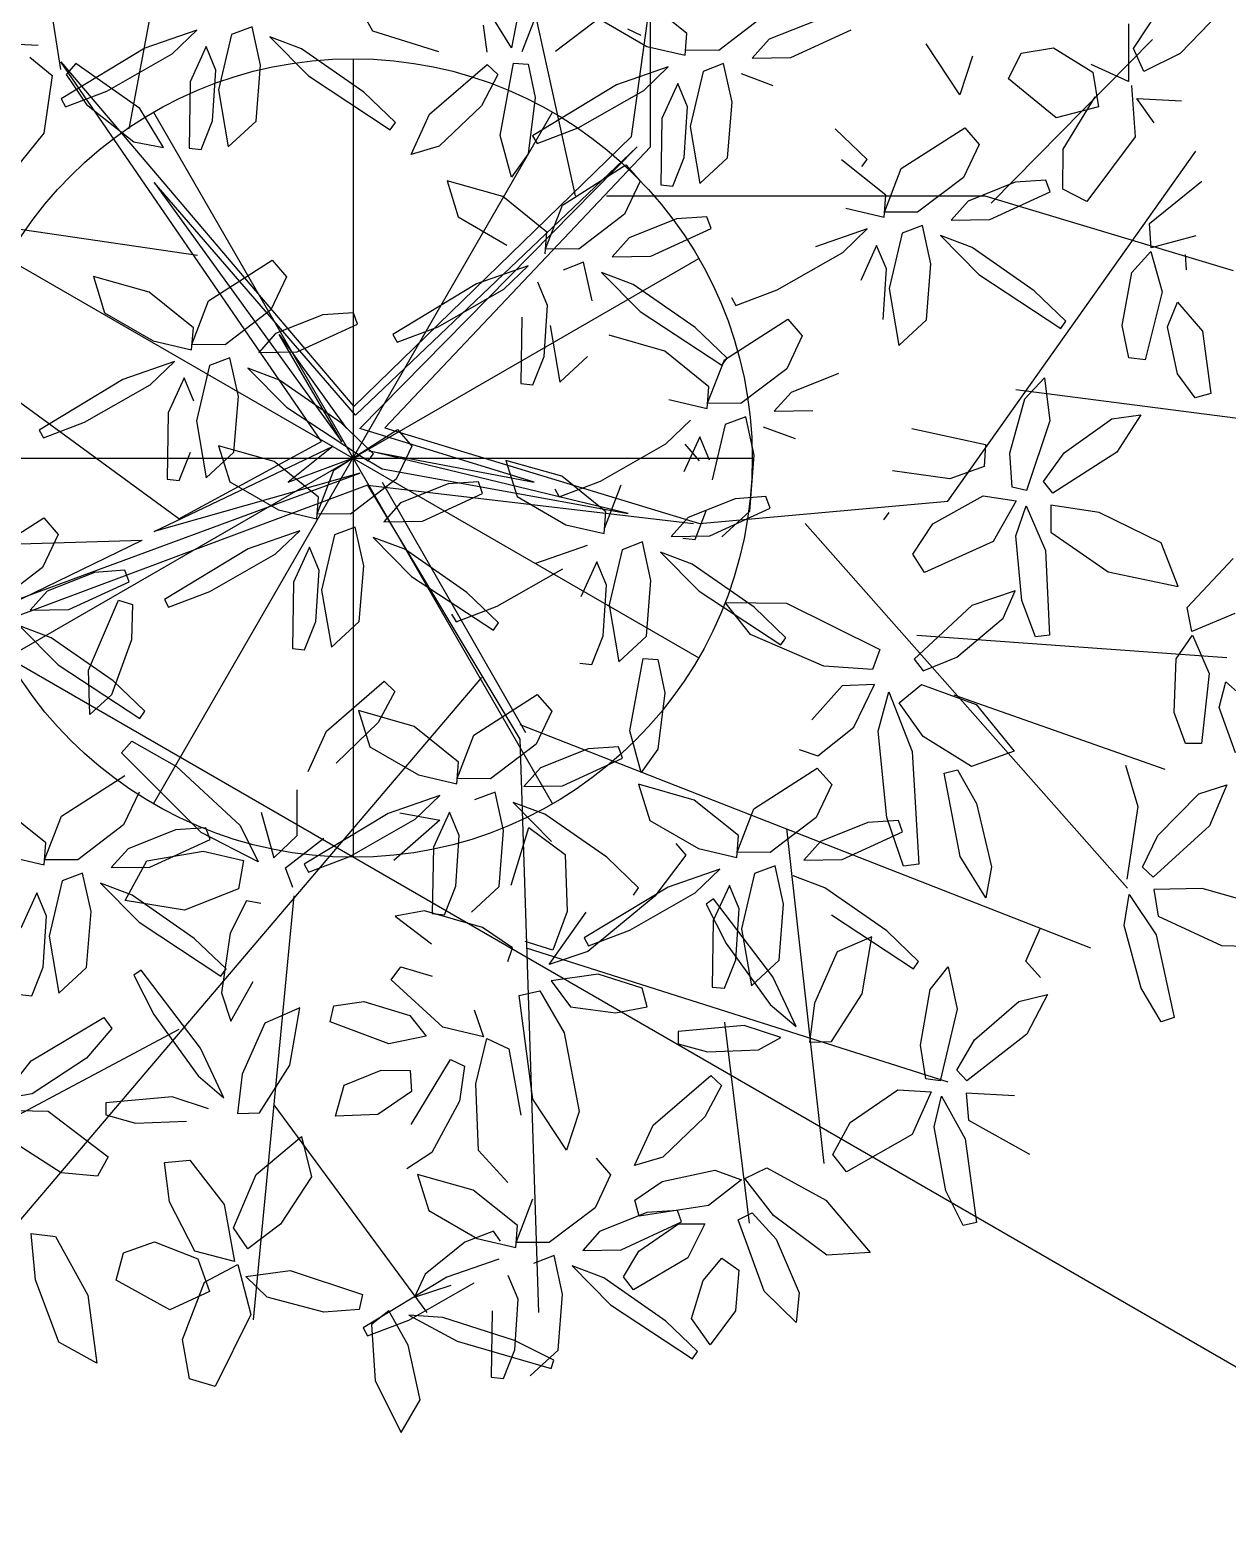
# Model space of a CAD drawing. Extents: x 8365 to 8547, y -347 to -272.
# Drawn here: x 8498.983 to 8499.882, y -328.257 to -327.13 of the extents above; entities that cross this region are included whole.
import ezdxf

# ---------------------------------------------------------------- set-up
doc = ezdxf.new("R2010")
doc.units = 0
doc.layers.get('0').update_dxf_attribs({"linetype": 'CONTINUOUS'})
doc.layers.add('1', color=7, linetype='CONTINUOUS')

msp = doc.modelspace()

# ---------------------------------------------------------------- linework, layer by layer
at = {"color": 44}
for p, q in [((8499.3928, -327.2542), (8499.2856, -326.7677)), ((8499.0572, -327.2039), (8499.1364, -326.7844)), ((8499.0059, -327.1592), (8498.9547, -326.8348)), ((8499.4347, -327.2095), (8499.4491, -327.1064)), ((8499.4491, -327.2173), (8499.4491, -327.1064)), ((8499.705, -327.2598), (8499.8262, -327.1368)), ((8499.2017, -327.4388), (8499.0059, -327.1536)), ((8499.0059, -327.1536), (8499.2262, -327.4126)), ((8499.2262, -327.4126), (8499.4347, -327.2095)), ((8499.439, -327.2173), (8499.2273, -327.4189)), ((8499.2307, -327.4291), (8499.439, -327.2173)), ((8499.2494, -327.4285), (8499.4491, -327.2173)), ((8499.1085, -327.299), (8498.6098, -327.2263)), ((8499.6724, -327.4836), (8499.8588, -327.2207)), ((8499.2273, -327.4189), (8499.076, -327.2443)), ((8499.076, -327.2443), (8499.2171, -327.439)), ((8499.4161, -327.2542), (8499.7004, -327.2542)), ((8499.7004, -327.2542), (8499.8868, -327.3102)), ((8499.0946, -327.497), (8498.8242, -327.299)), ((8499.2171, -327.439), (8499.17, -327.3584)), ((8499.17, -327.3584), (8499.2205, -327.4291)), ((8499.7237, -327.3997), (8499.8961, -327.422)), ((8499.3616, -327.4694), (8499.2307, -327.4291)), ((8499.2494, -327.4285), (8499.486, -327.5003)), ((8499.076, -327.5063), (8499.2105, -327.4424)), ((8499.0946, -327.497), (8499.2017, -327.4388)), ((8499.2105, -327.4424), (8499.1768, -327.4694)), ((8499.1768, -327.4694), (8499.2307, -327.4492)), ((8499.2307, -327.4492), (8499.2474, -327.4594)), ((8499.2373, -327.4458), (8499.3616, -327.4694)), ((8499.4322, -327.4929), (8499.2373, -327.4458)), ((8498.9753, -327.5567), (8499.2307, -327.4626)), ((8499.2307, -327.4626), (8499.076, -327.5063)), ((8499.2474, -327.4594), (8499.4322, -327.4929)), ((8499.2363, -327.4715), (8498.965, -327.5731)), ((8499.2363, -327.4715), (8499.3508, -327.6625)), ((8499.2363, -327.4715), (8499.4813, -327.5003)), ((8499.2474, -327.4694), (8499.355, -327.6575)), ((8499.486, -327.5003), (8499.6724, -327.4836)), ((8499.5652, -327.5003), (8499.8076, -327.7744)), ((8498.5678, -327.5283), (8499.067, -327.5129)), ((8498.9547, -327.5674), (8499.067, -327.5129)), ((8499.6491, -327.5842), (8499.8821, -327.601)), ((8499.3221, -327.616), (8498.9686, -328.0316)), ((8499.6771, -327.629), (8499.8355, -327.6849)), ((8499.3508, -327.6513), (8499.7796, -327.8191)), ((8499.3508, -327.6625), (8499.3648, -328.0932)), ((8499.5512, -327.7296), (8499.5792, -327.9813)), ((8499.1811, -327.7801), (8499.1504, -328.0988)), ((8499.3555, -327.8191), (8499.6724, -327.9198)), ((8499.0945, -327.8806), (8498.8847, -327.9925)), ((8499.5046, -327.8751), (8499.5233, -328.0261)), ((8499.1659, -327.9372), (8499.2809, -328.0932))]:
    msp.add_line(p, q, dxfattribs=at)
at = {"color": 62}
for p, q in [((8499.2229, -327.0996), (8499.2402, -327.1302)), ((8499.3447, -327.1429), (8499.3254, -327.1119)), ((8499.3527, -327.1457), (8499.3653, -327.1129)), ((8499.3263, -327.1462), (8499.3235, -327.126)), ((8499.349, -327.1197), (8499.3447, -327.1429)), ((8499.4121, -327.1197), (8499.3777, -327.1458)), ((8499.2402, -327.1302), (8499.2897, -327.1458)), ((8499.283, -327.1928), (8499.3263, -327.1554)), ((8499.3342, -327.163), (8499.322, -327.1865)), ((8499.3263, -327.1554), (8499.3342, -327.163)), ((8499.3362, -327.2088), (8499.3461, -327.1544)), ((8499.3461, -327.1544), (8499.3571, -327.1553)), ((8499.3571, -327.1553), (8499.3625, -327.1804)), ((8499.1031, -327.1685), (8499.1024, -327.2183)), ((8499.192, -327.1641), (8499.2535, -327.2046)), ((8499.4235, -327.1709), (8499.3605, -327.209)), ((8499.1244, -327.1745), (8499.1317, -327.2174)), ((8499.3625, -327.1804), (8499.3572, -327.2226)), ((8499.3948, -327.2032), (8499.444, -327.1751)), ((8499.2691, -327.2231), (8499.283, -327.1928)), ((8499.322, -327.1865), (8499.2902, -327.2169)), ((8499.1115, -327.2193), (8499.12, -327.1979)), ((8499.1317, -327.2174), (8499.1526, -327.1981)), ((8499.2535, -327.2046), (8499.2574, -327.1991)), ((8499.3638, -327.2149), (8499.3948, -327.2032)), ((8499.1024, -327.2183), (8499.1115, -327.2193)), ((8499.2902, -327.2169), (8499.2691, -327.2231)), ((8499.3447, -327.2401), (8499.3362, -327.2088)), ((8499.3605, -327.209), (8499.3638, -327.2149)), ((8499.3572, -327.2226), (8499.3447, -327.2401)), ((8499.3828, -327.2613), (8499.4305, -327.2308)), ((8499.4305, -327.2308), (8499.4413, -327.2432)), ((8499.338, -327.2548), (8499.2962, -327.2429)), ((8499.2962, -327.2429), (8499.3046, -327.2701)), ((8499.4413, -327.2432), (8499.4296, -327.268)), ((8499.3712, -327.2814), (8499.338, -327.2548)), ((8499.3701, -327.294), (8499.3828, -327.2613)), ((8499.3046, -327.2701), (8499.3411, -327.2912)), ((8499.4296, -327.268), (8499.3951, -327.2942)), ((8499.3699, -327.2979), (8499.3712, -327.2814)), ((8499.433, -327.2858), (8499.4203, -327.3)), ((8499.3951, -327.2942), (8499.3701, -327.294)), ((8499.117, -327.3331), (8499.1647, -327.3026)), ((8499.1647, -327.3026), (8499.1755, -327.3151)), ((8499.3572, -327.3067), (8499.3183, -327.3202)), ((8499.3388, -327.3244), (8499.3572, -327.3067)), ((8499.3988, -327.3041), (8499.3834, -327.31)), ((8499.4051, -327.333), (8499.3988, -327.3041)), ((8499.1755, -327.3151), (8499.1638, -327.3399)), ((8499.3183, -327.3202), (8499.2553, -327.3583)), ((8499.3717, -327.3366), (8499.3643, -327.3191)), ((8499.4361, -327.3208), (8499.4122, -327.3118)), ((8499.4122, -327.3118), (8499.4412, -327.3411)), ((8499.1055, -327.3533), (8499.0722, -327.3266)), ((8499.2896, -327.3525), (8499.3388, -327.3244)), ((8499.1044, -327.3659), (8499.117, -327.3331)), ((8499.1638, -327.3399), (8499.1294, -327.3661)), ((8499.2258, -327.342), (8499.2028, -327.3435)), ((8499.2288, -327.3506), (8499.2258, -327.342)), ((8499.1041, -327.3698), (8499.1055, -327.3533)), ((8499.2028, -327.3435), (8499.1672, -327.3577)), ((8499.1835, -327.3714), (8499.2288, -327.3506)), ((8499.2586, -327.3642), (8499.2896, -327.3525)), ((8499.0753, -327.3631), (8499.1041, -327.3698)), ((8499.1294, -327.3661), (8499.1044, -327.3659)), ((8499.1672, -327.3577), (8499.1546, -327.3719)), ((8499.2553, -327.3583), (8499.2586, -327.3642)), ((8499.133, -327.376), (8499.1176, -327.3818)), ((8499.1394, -327.4049), (8499.133, -327.376)), ((8499.1546, -327.3719), (8499.1835, -327.3714)), ((8499.0914, -327.3786), (8499.0525, -327.3921)), ((8499.073, -327.3963), (8499.0914, -327.3786)), ((8499.1176, -327.3818), (8499.1078, -327.4233)), ((8499.1703, -327.3927), (8499.1464, -327.3836)), ((8499.1464, -327.3836), (8499.1754, -327.4129)), ((8499.0985, -327.391), (8499.0865, -327.4173)), ((8499.1059, -327.4085), (8499.0985, -327.391)), ((8499.2169, -327.425), (8499.1703, -327.3927)), ((8499.136, -327.4469), (8499.1394, -327.4049)), ((8499.0865, -327.4173), (8499.0858, -327.4671)), ((8499.1754, -327.4129), (8499.2368, -327.4534)), ((8499.1078, -327.4233), (8499.1151, -327.4662)), ((8499.2111, -327.4603), (8499.2588, -327.4298)), ((8499.2408, -327.448), (8499.2169, -327.425)), ((8499.2588, -327.4298), (8499.2696, -327.4423)), ((8499.1663, -327.4538), (8499.1245, -327.442)), ((8499.1245, -327.442), (8499.1329, -327.4691)), ((8499.2696, -327.4423), (8499.258, -327.4671)), ((8499.0949, -327.4681), (8499.1034, -327.4467)), ((8499.1151, -327.4662), (8499.136, -327.4469)), ((8499.1996, -327.4805), (8499.1663, -327.4538)), ((8499.2368, -327.4534), (8499.2408, -327.448)), ((8499.0858, -327.4671), (8499.0949, -327.4681)), ((8499.1985, -327.4931), (8499.2111, -327.4603)), ((8499.258, -327.4671), (8499.2235, -327.4933)), ((8499.1329, -327.4691), (8499.1694, -327.4902)), ((8499.2969, -327.4707), (8499.2613, -327.4849)), ((8499.2776, -327.4986), (8499.3229, -327.4778)), ((8499.3199, -327.4691), (8499.2969, -327.4707)), ((8499.3229, -327.4778), (8499.3199, -327.4691)), ((8499.1983, -327.4969), (8499.1996, -327.4805)), ((8499.2613, -327.4849), (8499.2487, -327.4991)), ((8498.9931, -327.4962), (8499.0039, -327.5086)), ((8499.1694, -327.4902), (8499.1983, -327.4969)), ((8499.2235, -327.4933), (8499.1985, -327.4931)), ((8499.2487, -327.4991), (8499.2776, -327.4986)), ((8499.0039, -327.5086), (8498.9922, -327.5334)), ((8499.1856, -327.5058), (8499.1467, -327.5193)), ((8499.1671, -327.5234), (8499.1856, -327.5058)), ((8499.2117, -327.509), (8499.2019, -327.5505)), ((8499.2271, -327.5031), (8499.2117, -327.509)), ((8499.2335, -327.5321), (8499.2271, -327.5031)), ((8499.2645, -327.5198), (8499.2406, -327.5108)), ((8499.2406, -327.5108), (8499.2695, -327.5401)), ((8499.1467, -327.5193), (8499.0837, -327.5574)), ((8499.1179, -327.5515), (8499.1671, -327.5234)), ((8499.1927, -327.5181), (8499.1807, -327.5445)), ((8499.2, -327.5357), (8499.1927, -327.5181)), ((8499.311, -327.5522), (8499.2645, -327.5198)), ((8499.2302, -327.5741), (8499.2335, -327.5321)), ((8499.0311, -327.5371), (8498.9956, -327.5512)), ((8499.0119, -327.5649), (8499.0572, -327.5441)), ((8499.0541, -327.5355), (8499.0311, -327.5371)), ((8499.0572, -327.5441), (8499.0541, -327.5355)), ((8499.1807, -327.5445), (8499.1799, -327.5943)), ((8499.1975, -327.5739), (8499.2, -327.5357)), ((8499.0837, -327.5574), (8499.0869, -327.5633)), ((8499.0869, -327.5633), (8499.1179, -327.5515)), ((8499.2019, -327.5505), (8499.2093, -327.5934)), ((8498.9829, -327.5654), (8499.0119, -327.5649)), ((8499.0267, -327.6106), (8499.0492, -327.558)), ((8499.0492, -327.558), (8499.0597, -327.5613)), ((8499.0597, -327.5613), (8499.059, -327.5878)), ((8499.2996, -327.5684), (8499.3029, -327.5743)), ((8498.9748, -327.5772), (8499.0038, -327.6065)), ((8499.1891, -327.5953), (8499.1975, -327.5739)), ((8499.2093, -327.5934), (8499.2302, -327.5741)), ((8499.0452, -327.6185), (8498.9987, -327.5862)), ((8499.059, -327.5878), (8499.0439, -327.6291)), ((8499.1799, -327.5943), (8499.1891, -327.5953)), ((8499.0038, -327.6065), (8499.0652, -327.6469)), ((8499.0276, -327.6439), (8499.0267, -327.6106)), ((8499.0691, -327.6415), (8499.0452, -327.6185)), ((8499.2055, -327.6563), (8499.2489, -327.6189)), ((8499.2489, -327.6189), (8499.2568, -327.6265)), ((8499.0439, -327.6291), (8499.0276, -327.6439)), ((8499.2568, -327.6265), (8499.2445, -327.65)), ((8499.0652, -327.6469), (8499.0691, -327.6415)), ((8499.2715, -327.6529), (8499.2297, -327.641)), ((8499.2297, -327.641), (8499.2381, -327.6682)), ((8499.1917, -327.6866), (8499.2055, -327.6563)), ((8499.2445, -327.65), (8499.2128, -327.6804)), ((8499.3048, -327.6796), (8499.2715, -327.6529)), ((8499.0516, -327.6727), (8499.0592, -327.6639)), ((8499.0592, -327.6639), (8499.0928, -327.6829)), ((8499.2381, -327.6682), (8499.2746, -327.6893)), ((8499.3037, -327.6921), (8499.3163, -327.6594)), ((8499.1114, -327.7326), (8499.0516, -327.6727)), ((8499.3035, -327.696), (8499.3048, -327.6796)), ((8499.0063, -327.7202), (8499.054, -327.6897)), ((8499.0928, -327.6829), (8499.1406, -327.7273)), ((8499.2746, -327.6893), (8499.3035, -327.696)), ((8499.0648, -327.7022), (8499.0531, -327.7269)), ((8498.9947, -327.7404), (8498.9615, -327.7137)), ((8498.9936, -327.753), (8499.0063, -327.7202)), ((8499.0531, -327.7269), (8499.0186, -327.7531)), ((8499.092, -327.7306), (8499.0565, -327.7448)), ((8499.0728, -327.7585), (8499.1181, -327.7377)), ((8499.115, -327.729), (8499.092, -327.7306)), ((8499.1181, -327.7377), (8499.115, -327.729)), ((8498.9934, -327.7568), (8498.9947, -327.7404)), ((8499.0565, -327.7448), (8499.0438, -327.7589)), ((8499.0706, -327.7539), (8499.1128, -327.7467)), ((8498.9646, -327.7501), (8498.9934, -327.7568)), ((8499.0186, -327.7531), (8498.9936, -327.753)), ((8499.0438, -327.7589), (8499.0728, -327.7585)), ((8499.0542, -327.7837), (8499.0706, -327.7539)), ((8499.0069, -327.7689), (8498.9971, -327.8104)), ((8499.0223, -327.763), (8499.0069, -327.7689)), ((8499.0286, -327.7919), (8499.0223, -327.763)), ((8499.0596, -327.7797), (8499.0357, -327.7707)), ((8499.0357, -327.7707), (8499.0647, -327.8)), ((8498.9952, -327.7955), (8498.9878, -327.778)), ((8499.1061, -327.8121), (8499.0596, -327.7797)), ((8499.1395, -327.775), (8499.0988, -327.791)), ((8499.0253, -327.8339), (8499.0286, -327.7919)), ((8499.0988, -327.791), (8499.0542, -327.7837)), ((8498.9927, -327.8337), (8498.9952, -327.7955)), ((8499.0647, -327.8), (8499.1261, -327.8404)), ((8498.9971, -327.8104), (8499.0044, -327.8532)), ((8499.1301, -327.835), (8499.1061, -327.8121)), ((8499.1332, -327.8082), (8499.1266, -327.853)), ((8498.9842, -327.8552), (8498.9927, -327.8337)), ((8499.0044, -327.8532), (8499.0253, -327.8339)), ((8499.0664, -327.836), (8499.0609, -327.8398)), ((8499.1109, -327.8946), (8499.0664, -327.836)), ((8499.1261, -327.8404), (8499.1301, -327.835)), ((8499.0609, -327.8398), (8499.0758, -327.8694)), ((8498.9751, -327.8542), (8498.9842, -327.8552)), ((8499.1266, -327.853), (8499.1337, -327.8744)), ((8498.9837, -327.904), (8499.0383, -327.8715)), ((8499.0383, -327.8715), (8499.0443, -327.8799)), ((8499.0758, -327.8694), (8499.109, -327.9154)), ((8499.0443, -327.8799), (8499.0253, -327.902)), ((8499.1285, -327.9319), (8499.1109, -327.8946)), ((8498.9612, -327.9328), (8498.9837, -327.904)), ((8499.0253, -327.902), (8498.9845, -327.9289)), ((8499.109, -327.9154), (8499.1285, -327.9319)), ((8498.9845, -327.9289), (8498.9612, -327.9328)), ((8499.0895, -327.9311), (8499.0398, -327.9356))]:
    msp.add_line(p, q, dxfattribs=at)
at = {"color": 64}
for p, q in [((8499.4764, -327.1322), (8499.4432, -327.1055)), ((8499.8121, -327.1435), (8499.8361, -327.1073)), ((8499.8768, -327.1164), (8499.8472, -327.1473)), ((8499.4098, -327.1208), (8499.4463, -327.1419)), ((8499.5348, -327.1187), (8499.5003, -327.1449)), ((8499.5737, -327.1224), (8499.5382, -327.1365)), ((8499.4751, -327.1486), (8499.4764, -327.1322)), ((8499.5382, -327.1365), (8499.5255, -327.1507)), ((8499.5545, -327.1502), (8499.5998, -327.1294)), ((8499.4463, -327.1419), (8499.4751, -327.1486)), ((8499.5003, -327.1449), (8499.4753, -327.1447)), ((8499.5255, -327.1507), (8499.5545, -327.1502)), ((8499.7275, -327.1471), (8499.7519, -327.143)), ((8499.4624, -327.1574), (8499.4235, -327.1709)), ((8499.444, -327.1751), (8499.4624, -327.1574)), ((8499.4886, -327.1607), (8499.4788, -327.2022)), ((8499.504, -327.1548), (8499.4886, -327.1607)), ((8499.5103, -327.1837), (8499.504, -327.1548)), ((8499.5413, -327.1715), (8499.5174, -327.1625)), ((8499.4695, -327.1698), (8499.4575, -327.1961)), ((8499.4769, -327.1873), (8499.4695, -327.1698)), ((8499.507, -327.2257), (8499.5103, -327.1837)), ((8499.4575, -327.1961), (8499.4568, -327.246)), ((8499.4744, -327.2255), (8499.4769, -327.1873)), ((8499.4788, -327.2022), (8499.4861, -327.245)), ((8499.4659, -327.2469), (8499.4744, -327.2255)), ((8499.4861, -327.245), (8499.507, -327.2257)), ((8499.4568, -327.246), (8499.4659, -327.2469)), ((8499.4686, -327.2716), (8499.433, -327.2858)), ((8499.4915, -327.2701), (8499.4686, -327.2716)), ((8499.4946, -327.2787), (8499.4915, -327.2701)), ((8499.4493, -327.2995), (8499.4946, -327.2787)), ((8499.5443, -327.3248), (8499.5935, -327.2967)), ((8499.4203, -327.3), (8499.4493, -327.2995)), ((8499.4826, -327.3531), (8499.4361, -327.3208)), ((8499.51, -327.3307), (8499.5133, -327.3365)), ((8499.5133, -327.3365), (8499.5443, -327.3248)), ((8499.3692, -327.3748), (8499.3717, -327.3366)), ((8499.4412, -327.3411), (8499.5026, -327.3815)), ((8499.3523, -327.3454), (8499.3516, -327.3953)), ((8499.3736, -327.3515), (8499.3809, -327.3943)), ((8499.5066, -327.3761), (8499.4826, -327.3531)), ((8499.5046, -327.3774), (8499.5523, -327.3469)), ((8499.5523, -327.3469), (8499.5631, -327.3594)), ((8499.4598, -327.3709), (8499.418, -327.359)), ((8499.5631, -327.3594), (8499.5514, -327.3841)), ((8499.3607, -327.3962), (8499.3692, -327.3748)), ((8499.3809, -327.3943), (8499.4018, -327.375)), ((8499.493, -327.3976), (8499.4598, -327.3709)), ((8499.5026, -327.3815), (8499.5066, -327.3761)), ((8499.492, -327.4101), (8499.5046, -327.3774)), ((8499.5514, -327.3841), (8499.517, -327.4103)), ((8499.5904, -327.3878), (8499.5548, -327.4019)), ((8499.3516, -327.3953), (8499.3607, -327.3962)), ((8499.4917, -327.414), (8499.493, -327.3976)), ((8499.4629, -327.4073), (8499.4917, -327.414)), ((8499.517, -327.4103), (8499.492, -327.4101)), ((8499.5548, -327.4019), (8499.5421, -327.4161)), ((8499.5206, -327.4202), (8499.5052, -327.4261)), ((8499.5269, -327.4491), (8499.5206, -327.4202)), ((8499.5421, -327.4161), (8499.5711, -327.4156)), ((8499.4606, -327.4405), (8499.479, -327.4228)), ((8499.5052, -327.4261), (8499.4954, -327.4676)), ((8499.5579, -327.4369), (8499.534, -327.4279)), ((8499.4114, -327.4686), (8499.4606, -327.4405)), ((8499.4861, -327.4352), (8499.4741, -327.4615)), ((8499.4748, -327.4409), (8499.4856, -327.4534)), ((8499.4935, -327.4527), (8499.4861, -327.4352)), ((8499.3823, -327.4649), (8499.3404, -327.453)), ((8499.3404, -327.453), (8499.3489, -327.4802)), ((8499.5236, -327.4911), (8499.5269, -327.4491)), ((8499.4155, -327.4916), (8499.3823, -327.4649)), ((8499.3772, -327.4744), (8499.3804, -327.4803)), ((8499.3804, -327.4803), (8499.4114, -327.4686)), ((8499.4144, -327.5041), (8499.4271, -327.4714)), ((8499.3489, -327.4802), (8499.3854, -327.5013)), ((8499.5128, -327.4818), (8499.4773, -327.4959)), ((8499.4936, -327.5096), (8499.5389, -327.4888)), ((8499.5358, -327.4802), (8499.5128, -327.4818)), ((8499.5389, -327.4888), (8499.5358, -327.4802)), ((8499.4142, -327.508), (8499.4155, -327.4916)), ((8499.4773, -327.4959), (8499.4646, -327.5101)), ((8499.4825, -327.5123), (8499.491, -327.4909)), ((8499.5027, -327.5104), (8499.5236, -327.4911)), ((8499.3854, -327.5013), (8499.4142, -327.508)), ((8499.4646, -327.5101), (8499.4936, -327.5096)), ((8499.4734, -327.5114), (8499.4825, -327.5123)), ((8499.4015, -327.5168), (8499.3626, -327.5304)), ((8499.4277, -327.5201), (8499.4179, -327.5616)), ((8499.4431, -327.5142), (8499.4277, -327.5201)), ((8499.4494, -327.5431), (8499.4431, -327.5142)), ((8499.4804, -327.5309), (8499.4565, -327.5219)), ((8499.4565, -327.5219), (8499.4855, -327.5512)), ((8499.3339, -327.5626), (8499.3831, -327.5345)), ((8499.4086, -327.5292), (8499.3966, -327.5555)), ((8499.416, -327.5467), (8499.4086, -327.5292)), ((8499.2695, -327.5401), (8499.331, -327.5806)), ((8499.4461, -327.5851), (8499.4494, -327.5431)), ((8499.3349, -327.5751), (8499.311, -327.5522)), ((8499.4135, -327.5849), (8499.416, -327.5467)), ((8499.3029, -327.5743), (8499.3339, -327.5626)), ((8499.4179, -327.5616), (8499.4252, -327.6044)), ((8499.331, -327.5806), (8499.3349, -327.5751)), ((8499.405, -327.6063), (8499.4135, -327.5849)), ((8499.4252, -327.6044), (8499.4461, -327.5851)), ((8499.4336, -327.6561), (8499.4435, -327.6017)), ((8499.4435, -327.6017), (8499.4545, -327.6026)), ((8499.4545, -327.6026), (8499.4598, -327.6277)), ((8499.3959, -327.6054), (8499.405, -327.6063)), ((8499.3163, -327.6594), (8499.364, -327.6289)), ((8499.364, -327.6289), (8499.3748, -327.6413)), ((8499.4598, -327.6277), (8499.4545, -327.6699)), ((8499.3748, -327.6413), (8499.3632, -327.6661)), ((8499.4421, -327.6874), (8499.4336, -327.6561)), ((8499.3632, -327.6661), (8499.3287, -327.6923)), ((8499.4021, -327.6698), (8499.3665, -327.6839)), ((8499.4251, -327.6682), (8499.4021, -327.6698)), ((8499.4281, -327.6768), (8499.4251, -327.6682)), ((8499.4545, -327.6699), (8499.4421, -327.6874)), ((8499.3828, -327.6976), (8499.4281, -327.6768)), ((8499.3287, -327.6923), (8499.3037, -327.6921)), ((8499.3665, -327.6839), (8499.3539, -327.6981)), ((8499.1835, -327.7348), (8499.1836, -327.7006)), ((8499.3323, -327.7022), (8499.3169, -327.7081)), ((8499.3387, -327.7311), (8499.3323, -327.7022)), ((8499.3539, -327.6981), (8499.3828, -327.6976)), ((8499.4819, -327.7082), (8499.4401, -327.6963)), ((8499.4401, -327.6963), (8499.4485, -327.7235)), ((8499.2908, -327.7048), (8499.2519, -327.7184)), ((8499.2723, -327.7225), (8499.2908, -327.7048)), ((8499.3697, -327.7189), (8499.3458, -327.7099)), ((8499.3458, -327.7099), (8499.3747, -327.7392)), ((8499.1565, -327.7174), (8499.166, -327.7517)), ((8499.2519, -327.7184), (8499.1889, -327.7564)), ((8499.2231, -327.7506), (8499.2723, -327.7225)), ((8499.2908, -327.7234), (8499.2561, -327.7536)), ((8499.2607, -327.7179), (8499.2908, -327.7234)), ((8499.2979, -327.7172), (8499.2859, -327.7435)), ((8499.3052, -327.7347), (8499.2979, -327.7172)), ((8499.4162, -327.7512), (8499.3697, -327.7189)), ((8499.4485, -327.7235), (8499.485, -327.7446)), ((8499.1543, -327.7547), (8499.1114, -327.7326)), ((8499.1406, -327.7273), (8499.1543, -327.7547)), ((8499.166, -327.7517), (8499.1835, -327.7348)), ((8499.1747, -327.7592), (8499.2035, -327.7368)), ((8499.3027, -327.7729), (8499.3052, -327.7347)), ((8499.3354, -327.7731), (8499.3387, -327.7311)), ((8499.3444, -327.7721), (8499.3576, -327.7288)), ((8499.3576, -327.7288), (8499.385, -327.749)), ((8499.1128, -327.7467), (8499.1431, -327.7536)), ((8499.2859, -327.7435), (8499.2851, -327.7934)), ((8499.385, -327.749), (8499.3865, -327.7918)), ((8499.468, -327.7409), (8499.4756, -327.7497)), ((8499.1431, -327.7536), (8499.1395, -327.775)), ((8499.1803, -327.774), (8499.1747, -327.7592)), ((8499.1889, -327.7564), (8499.1921, -327.7623)), ((8499.1921, -327.7623), (8499.2231, -327.7506)), ((8499.4401, -327.7742), (8499.4162, -327.7512)), ((8499.4756, -327.7497), (8499.4523, -327.7804)), ((8499.2943, -327.7943), (8499.3027, -327.7729)), ((8499.3145, -327.7924), (8499.3354, -327.7731)), ((8499.4623, -327.7736), (8499.3993, -327.8117)), ((8499.4523, -327.7804), (8499.402, -327.8219)), ((8499.4335, -327.8059), (8499.4827, -327.7778)), ((8499.4362, -327.7796), (8499.4401, -327.7742)), ((8499.1454, -327.7838), (8499.1332, -327.8082)), ((8499.1562, -327.7858), (8499.1454, -327.7838)), ((8499.2792, -327.7913), (8499.2571, -327.7955)), ((8499.3228, -327.8039), (8499.2792, -327.7913)), ((8499.2851, -327.7934), (8499.2943, -327.7943)), ((8499.373, -327.8318), (8499.4006, -327.7923)), ((8499.3865, -327.7918), (8499.3756, -327.8209)), ((8499.2571, -327.7955), (8499.2844, -327.8162)), ((8499.3454, -327.8192), (8499.3228, -327.8039)), ((8499.3756, -327.8209), (8499.3548, -327.8145)), ((8499.3993, -327.8117), (8499.4025, -327.8176)), ((8499.4025, -327.8176), (8499.4335, -327.8059)), ((8499.3419, -327.8296), (8499.3454, -327.8192)), ((8499.402, -327.8219), (8499.373, -327.8318)), ((8499.2542, -327.8433), (8499.2614, -327.8334)), ((8499.2614, -327.8334), (8499.2851, -327.8405)), ((8499.1337, -327.8744), (8499.1505, -327.8446)), ((8499.293, -327.8789), (8499.2542, -327.8433)), ((8499.2112, -327.8628), (8499.2335, -327.8596)), ((8499.2335, -327.8596), (8499.2681, -327.87)), ((8499.3606, -327.9329), (8499.3504, -327.8551)), ((8499.1855, -327.8644), (8499.1593, -327.8757)), ((8499.1781, -327.9073), (8499.1855, -327.8644)), ((8499.2084, -327.8747), (8499.2112, -327.8628)), ((8499.2681, -327.87), (8499.2805, -327.8855)), ((8499.3166, -327.8659), (8499.3236, -327.8861)), ((8499.1593, -327.8757), (8499.1422, -327.9142)), ((8499.2525, -327.8914), (8499.2084, -327.8747)), ((8499.3236, -327.8861), (8499.293, -327.8789)), ((8499.2805, -327.8855), (8499.2525, -327.8914)), ((8499.3179, -327.9214), (8499.3261, -327.8874)), ((8499.3261, -327.8874), (8499.3427, -327.8952)), ((8499.3427, -327.8952), (8499.3516, -327.945)), ((8499.2691, -327.9519), (8499.2988, -327.903)), ((8499.2988, -327.903), (8499.3093, -327.908)), ((8499.1422, -327.9142), (8499.1386, -327.9436)), ((8499.1551, -327.9431), (8499.1781, -327.9073)), ((8499.2189, -327.9223), (8499.2466, -327.9111)), ((8499.2466, -327.9111), (8499.2685, -327.9115)), ((8499.2685, -327.9115), (8499.2694, -327.9272)), ((8499.3093, -327.908), (8499.3054, -327.9343)), ((8499.2124, -327.9458), (8499.2189, -327.9223)), ((8499.2694, -327.9272), (8499.2441, -327.9444)), ((8499.3198, -327.9715), (8499.3179, -327.9214)), ((8499.0398, -327.9356), (8499.0398, -327.9448)), ((8499.1169, -327.9402), (8499.0895, -327.9311)), ((8499.3054, -327.9343), (8499.2847, -327.9731)), ((8498.9613, -327.9413), (8498.9964, -327.9419)), ((8498.9964, -327.9419), (8499.0414, -327.9763)), ((8499.0398, -327.9448), (8499.062, -327.9509)), ((8499.062, -327.9509), (8499.1003, -327.9494)), ((8499.1386, -327.9436), (8499.1551, -327.9431)), ((8499.2441, -327.9444), (8499.2124, -327.9458)), ((8499.1527, -327.9896), (8499.1868, -327.9609)), ((8499.1868, -327.9609), (8499.1944, -327.9912)), ((8499.0061, -327.9882), (8498.9697, -327.9648)), ((8499.2847, -327.9731), (8499.266, -327.9853)), ((8499.0414, -327.9763), (8499.0334, -327.9907)), ((8499.0838, -327.9806), (8499.1028, -327.9787)), ((8499.0875, -328.0101), (8499.0838, -327.9806)), ((8499.1028, -327.9787), (8499.1287, -328.012)), ((8499.0334, -327.9907), (8499.0061, -327.9882)), ((8499.1357, -328.0296), (8499.1527, -327.9896)), ((8499.1944, -327.9912), (8499.1709, -328.0269)), ((8499.3158, -328.0012), (8499.274, -327.9894)), ((8499.274, -327.9894), (8499.2824, -328.0165)), ((8499.1066, -328.047), (8499.0875, -328.0101)), ((8499.1287, -328.012), (8499.1364, -328.0548)), ((8499.1465, -328.0453), (8499.1357, -328.0296)), ((8499.1709, -328.0269), (8499.1465, -328.0453)), ((8498.9868, -328.0687), (8498.9837, -328.0339)), ((8498.9837, -328.0339), (8499.0019, -328.036)), ((8499.0019, -328.036), (8499.0262, -328.0803)), ((8499.0531, -328.0484), (8499.0764, -328.04)), ((8499.0764, -328.04), (8499.1088, -328.0528)), ((8499.0474, -328.069), (8499.0531, -328.0484)), ((8499.1364, -328.0548), (8499.1066, -328.047)), ((8499.1088, -328.0528), (8499.1176, -328.0774)), ((8499.1139, -328.0705), (8499.139, -328.0572)), ((8499.139, -328.0572), (8499.1487, -328.0947)), ((8499.1449, -328.0662), (8499.1782, -328.0616)), ((8499.0045, -328.1155), (8498.9868, -328.0687)), ((8499.0879, -328.0913), (8499.0474, -328.069)), ((8499.0973, -328.1136), (8499.1139, -328.0705)), ((8499.161, -328.0816), (8499.1449, -328.0662)), ((8499.0262, -328.0803), (8499.033, -328.1313)), ((8499.1176, -328.0774), (8499.0879, -328.0913)), ((8499.1487, -328.0947), (8499.1219, -328.1489)), ((8499.033, -328.1313), (8499.0045, -328.1155)), ((8499.1026, -328.1431), (8499.0973, -328.1136)), ((8499.1219, -328.1489), (8499.1026, -328.1431))]:
    msp.add_line(p, q, dxfattribs=at)
at = {"color": 60}
for p, q in [((8499.1496, -327.1271), (8499.1342, -327.133)), ((8499.156, -327.1561), (8499.1496, -327.1271)), ((8499.442, -327.1338), (8499.432, -327.1289)), ((8498.9584, -327.1394), (8498.989, -327.141)), ((8499.108, -327.1298), (8499.0691, -327.1433)), ((8499.0896, -327.1474), (8499.108, -327.1298)), ((8499.1342, -327.133), (8499.1244, -327.1745)), ((8499.1869, -327.1438), (8499.1631, -327.1348)), ((8499.1631, -327.1348), (8499.192, -327.1641)), ((8498.9826, -327.1501), (8498.9994, -327.1639)), ((8499.0691, -327.1433), (8499.0062, -327.1814)), ((8499.0404, -327.1755), (8499.0896, -327.1474)), ((8499.1152, -327.1421), (8499.1031, -327.1685)), ((8499.1225, -327.1597), (8499.1152, -327.1421)), ((8499.2335, -327.1762), (8499.1869, -327.1438)), ((8499.0171, -327.1547), (8499.0099, -327.163)), ((8499.0099, -327.163), (8499.0252, -327.1857)), ((8499.0654, -327.1886), (8499.0171, -327.1547)), ((8499.12, -327.1979), (8499.1225, -327.1597)), ((8499.1526, -327.1981), (8499.156, -327.1561)), ((8498.9994, -327.1639), (8498.9932, -327.2071)), ((8499.0062, -327.1814), (8499.0094, -327.1873)), ((8499.0094, -327.1873), (8499.0404, -327.1755)), ((8499.2574, -327.1991), (8499.2335, -327.1762)), ((8499.0252, -327.1857), (8499.0609, -327.2136)), ((8499.083, -327.218), (8499.0654, -327.1886)), ((8498.9932, -327.2071), (8498.9648, -327.2423)), ((8499.0609, -327.2136), (8499.083, -327.218)), ((8499.0722, -327.3266), (8499.0304, -327.3148)), ((8499.0304, -327.3148), (8499.0388, -327.342)), ((8499.0388, -327.342), (8499.0753, -327.3631)), ((8499.0525, -327.3921), (8498.9896, -327.4302)), ((8499.0238, -327.4243), (8499.073, -327.3963)), ((8498.9896, -327.4302), (8498.9928, -327.4361)), ((8498.9928, -327.4361), (8499.0238, -327.4243)), ((8498.9454, -327.5267), (8498.9931, -327.4962)), ((8498.9922, -327.5334), (8498.9577, -327.5596)), ((8498.9956, -327.5512), (8498.9829, -327.5654)), ((8498.9987, -327.5862), (8498.9748, -327.5772)), ((8498.9878, -327.778), (8498.9758, -327.8044))]:
    msp.add_line(p, q, dxfattribs=at)
at = {"color": 66}
for p, q in [((8499.8083, -327.125), (8499.8083, -327.1684)), ((8499.6816, -327.1783), (8499.6563, -327.1399)), ((8499.6911, -327.1492), (8499.6816, -327.1783)), ((8499.7181, -327.1663), (8499.7275, -327.1471)), ((8499.7519, -327.143), (8499.7815, -327.1614)), ((8499.8199, -327.1609), (8499.8121, -327.1435)), ((8499.8472, -327.1473), (8499.8199, -327.1609)), ((8499.8083, -327.1684), (8499.7803, -327.1554)), ((8499.7815, -327.1614), (8499.7857, -327.1873)), ((8499.7539, -327.1956), (8499.7181, -327.1663)), ((8499.8104, -327.1713), (8499.8132, -327.2099)), ((8499.7592, -327.2192), (8499.7833, -327.1798)), ((8499.8276, -327.1993), (8499.8146, -327.1811)), ((8499.8146, -327.1811), (8499.8481, -327.1827)), ((8499.7857, -327.1873), (8499.7539, -327.1956)), ((8499.6118, -327.2268), (8499.5878, -327.2038)), ((8499.6375, -327.2336), (8499.6852, -327.2031)), ((8499.6852, -327.2031), (8499.696, -327.2156)), ((8499.696, -327.2156), (8499.6843, -327.2404)), ((8499.759, -327.2491), (8499.7592, -327.2192)), ((8499.8132, -327.2099), (8499.7769, -327.2584)), ((8499.6259, -327.2538), (8499.5927, -327.2271)), ((8499.6078, -327.2322), (8499.6118, -327.2268)), ((8499.6248, -327.2664), (8499.6375, -327.2336)), ((8499.6843, -327.2404), (8499.6498, -327.2665)), ((8499.7232, -327.244), (8499.6877, -327.2582)), ((8499.704, -327.2719), (8499.7493, -327.2511)), ((8499.7462, -327.2424), (8499.7232, -327.244)), ((8499.7493, -327.2511), (8499.7462, -327.2424)), ((8499.7769, -327.2584), (8499.759, -327.2491)), ((8499.8241, -327.275), (8499.8635, -327.2433)), ((8499.5958, -327.2635), (8499.6246, -327.2702)), ((8499.6246, -327.2702), (8499.6259, -327.2538)), ((8499.6877, -327.2582), (8499.675, -327.2724)), ((8499.6498, -327.2665), (8499.6248, -327.2664)), ((8499.675, -327.2724), (8499.704, -327.2719)), ((8499.8252, -327.2933), (8499.8241, -327.275)), ((8499.6119, -327.2791), (8499.573, -327.2926)), ((8499.5935, -327.2967), (8499.6119, -327.2791)), ((8499.6381, -327.2823), (8499.6283, -327.3238)), ((8499.6535, -327.2764), (8499.6381, -327.2823)), ((8499.6598, -327.3054), (8499.6535, -327.2764)), ((8499.6908, -327.2931), (8499.6669, -327.2841)), ((8499.6669, -327.2841), (8499.6959, -327.3134)), ((8499.8589, -327.2842), (8499.8252, -327.2933)), ((8499.619, -327.2914), (8499.607, -327.3178)), ((8499.6264, -327.309), (8499.619, -327.2914)), ((8499.7373, -327.3255), (8499.6908, -327.2931)), ((8499.8107, -327.3119), (8499.8251, -327.2961)), ((8499.8251, -327.2961), (8499.8335, -327.3264)), ((8499.8518, -327.3098), (8499.8512, -327.2982)), ((8499.6239, -327.3472), (8499.6264, -327.309)), ((8499.6565, -327.3474), (8499.6598, -327.3054)), ((8499.6959, -327.3134), (8499.7573, -327.3539)), ((8499.8035, -327.3516), (8499.8107, -327.3119)), ((8499.6283, -327.3238), (8499.6356, -327.3667)), ((8499.7612, -327.3484), (8499.7373, -327.3255)), ((8499.8335, -327.3264), (8499.8207, -327.3775)), ((8499.8375, -327.3525), (8499.8452, -327.3342)), ((8499.8452, -327.3342), (8499.8638, -327.356)), ((8499.6356, -327.3667), (8499.6565, -327.3474)), ((8499.7573, -327.3539), (8499.7612, -327.3484)), ((8499.8086, -327.3759), (8499.8035, -327.3516)), ((8499.845, -327.3879), (8499.8375, -327.3525)), ((8499.8207, -327.3775), (8499.8086, -327.3759)), ((8499.6244, -327.4976), (8499.6284, -327.4922)), ((8499.5269, -327.5633), (8499.4804, -327.5309)), ((8499.4855, -327.5512), (8499.5469, -327.5916)), ((8499.5241, -327.5839), (8499.5052, -327.5598)), ((8499.5052, -327.5598), (8499.5512, -327.5602)), ((8499.5508, -327.5862), (8499.5269, -327.5633)), ((8499.5512, -327.5602), (8499.6214, -327.5951)), ((8499.5794, -327.6076), (8499.5241, -327.5839)), ((8499.5469, -327.5916), (8499.5508, -327.5862)), ((8499.6214, -327.5951), (8499.6158, -327.61)), ((8499.6158, -327.61), (8499.5794, -327.6076)), ((8499.593, -327.6224), (8499.5703, -327.6479)), ((8499.6173, -327.6213), (8499.593, -327.6224)), ((8499.6018, -327.6533), (8499.6173, -327.6213)), ((8499.6202, -327.6565), (8499.6281, -327.6269)), ((8499.5747, -327.6749), (8499.6018, -327.6533)), ((8499.6266, -327.7214), (8499.6202, -327.6565)), ((8499.5608, -327.6703), (8499.5747, -327.6749)), ((8499.5267, -327.7147), (8499.5744, -327.6842)), ((8499.5744, -327.6842), (8499.5852, -327.6966)), ((8499.5852, -327.6966), (8499.5736, -327.7214)), ((8499.5152, -327.7349), (8499.4819, -327.7082)), ((8499.5141, -327.7474), (8499.5267, -327.7147)), ((8499.5736, -327.7214), (8499.5391, -327.7476)), ((8499.6125, -327.725), (8499.5769, -327.7392)), ((8499.6355, -327.7235), (8499.6125, -327.725)), ((8499.6385, -327.7321), (8499.6355, -327.7235)), ((8499.5139, -327.7513), (8499.5152, -327.7349)), ((8499.485, -327.7446), (8499.5139, -327.7513)), ((8499.5391, -327.7476), (8499.5141, -327.7474)), ((8499.5769, -327.7392), (8499.5643, -327.7534)), ((8499.5012, -327.7601), (8499.4623, -327.7736)), ((8499.4827, -327.7778), (8499.5012, -327.7601)), ((8499.5427, -327.7575), (8499.5273, -327.7634)), ((8499.5491, -327.7864), (8499.5427, -327.7575)), ((8499.5273, -327.7634), (8499.5175, -327.8049)), ((8499.4964, -327.7825), (8499.4909, -327.7863)), ((8499.5083, -327.7725), (8499.4962, -327.7988)), ((8499.5409, -327.8411), (8499.4964, -327.7825)), ((8499.5156, -327.79), (8499.5083, -327.7725)), ((8499.4909, -327.7863), (8499.5059, -327.8159)), ((8499.5131, -327.8282), (8499.5156, -327.79)), ((8499.5458, -327.8284), (8499.5491, -327.7864)), ((8499.4962, -327.7988), (8499.4955, -327.8487)), ((8499.5175, -327.8049), (8499.5249, -327.8477)), ((8499.5059, -327.8159), (8499.539, -327.8619)), ((8499.4097, -327.839), (8499.3745, -327.8439)), ((8499.4427, -327.8494), (8499.4097, -327.839)), ((8499.5047, -327.8496), (8499.5131, -327.8282)), ((8499.5249, -327.8477), (8499.5458, -327.8284)), ((8499.3745, -327.8439), (8499.3889, -327.8635)), ((8499.4466, -327.8635), (8499.4427, -327.8494)), ((8499.4955, -327.8487), (8499.5047, -327.8496)), ((8499.5585, -327.8783), (8499.5409, -327.8411)), ((8499.3504, -327.8551), (8499.3659, -327.8515)), ((8499.3659, -327.8515), (8499.3842, -327.883)), ((8499.5722, -327.8607), (8499.5686, -327.89)), ((8499.3889, -327.8635), (8499.4228, -327.8681)), ((8499.4228, -327.8681), (8499.4466, -327.8635)), ((8499.539, -327.8619), (8499.5585, -327.8783)), ((8499.3842, -327.883), (8499.3954, -327.9422)), ((8499.5195, -327.8775), (8499.4698, -327.8821)), ((8499.4698, -327.8821), (8499.4698, -327.8913)), ((8499.5469, -327.8867), (8499.5195, -327.8775)), ((8499.4698, -327.8913), (8499.492, -327.8974)), ((8499.5303, -327.8959), (8499.5469, -327.8867)), ((8499.492, -327.8974), (8499.5303, -327.8959)), ((8499.451, -327.9525), (8499.4943, -327.9151)), ((8499.4943, -327.9151), (8499.5023, -327.9227)), ((8499.5023, -327.9227), (8499.49, -327.9462)), ((8499.3859, -327.9713), (8499.3606, -327.9329)), ((8499.3954, -327.9422), (8499.3859, -327.9713)), ((8499.49, -327.9462), (8499.4583, -327.9766)), ((8499.4371, -327.9828), (8499.451, -327.9525)), ((8499.4083, -327.9772), (8499.4191, -327.9897)), ((8499.4583, -327.9766), (8499.4371, -327.9828)), ((8499.52, -327.9925), (8499.5365, -327.9845)), ((8499.4578, -327.9949), (8499.4973, -327.9863)), ((8499.4973, -327.9863), (8499.5175, -327.9935)), ((8499.2824, -328.0165), (8499.3189, -328.0376)), ((8499.3095, -328.0404), (8499.2796, -328.0644)), ((8499.331, -328.0322), (8499.3095, -328.0404)), ((8499.1782, -328.0616), (8499.2325, -328.0796)), ((8499.2796, -328.0644), (8499.2717, -328.0817)), ((8499.2961, -328.0667), (8499.2332, -328.1048)), ((8499.2674, -328.0989), (8499.3166, -328.0708)), ((8499.2717, -328.0817), (8499.2992, -328.0727)), ((8499.2035, -328.093), (8499.161, -328.0816)), ((8499.2325, -328.0796), (8499.23, -328.0909)), ((8499.23, -328.0909), (8499.2035, -328.093)), ((8499.2523, -328.0919), (8499.2393, -328.1021)), ((8499.2669, -328.1177), (8499.2523, -328.0919)), ((8499.2929, -328.0969), (8499.2674, -328.0953)), ((8499.2674, -328.0953), (8499.3037, -328.1148)), ((8499.3301, -328.0919), (8499.3294, -328.1417)), ((8499.2332, -328.1048), (8499.2364, -328.1107)), ((8499.2364, -328.1107), (8499.2674, -328.0989)), ((8499.2393, -328.1021), (8499.2422, -328.1446)), ((8499.276, -328.1588), (8499.2669, -328.1177)), ((8499.2422, -328.1446), (8499.2617, -328.1834)), ((8499.2617, -328.1834), (8499.276, -328.1588))]:
    msp.add_line(p, q, dxfattribs=at)
at = {"linetype": 'CONTINUOUS'}
for p, q in [((8499.2255, -327.1512), (8499.2255, -327.7512)), ((8499.2255, -327.1512), (8499.2255, -327.7512)), ((8499.2255, -327.1512), (8499.2255, -327.7512)), ((8499.0755, -327.711), (8499.3755, -327.1913)), ((8499.0755, -327.1913), (8499.3755, -327.711)), ((8499.0755, -327.1913), (8499.3755, -327.711)), ((8499.0755, -327.711), (8499.3755, -327.1913)), ((8498.9657, -327.6012), (8499.4853, -327.3012)), ((8498.9657, -327.3012), (8499.4853, -327.6012)), ((8498.9255, -327.4512), (8499.5255, -327.4512)), ((8498.9255, -327.4512), (8499.5255, -327.4512)), ((8498.9255, -327.4512), (8499.5255, -327.4512))]:
    msp.add_line(p, q, dxfattribs=at)
at = {"color": 68}
for p, q in [((8499.8638, -327.356), (8499.8702, -327.4027)), ((8499.8584, -327.4059), (8499.845, -327.3879)), ((8499.7304, -327.4066), (8499.7452, -327.391)), ((8499.7452, -327.391), (8499.7491, -327.4232)), ((8499.7191, -327.4476), (8499.7304, -327.4066)), ((8499.8702, -327.4027), (8499.8584, -327.4059)), ((8499.76, -327.4474), (8499.7958, -327.4218)), ((8499.7958, -327.4218), (8499.8176, -327.4187)), ((8499.8176, -327.4187), (8499.7995, -327.4468)), ((8499.6455, -327.4289), (8499.7008, -327.441)), ((8499.7491, -327.4232), (8499.7315, -327.4757)), ((8499.7008, -327.441), (8499.6997, -327.4575)), ((8499.7208, -327.4732), (8499.7191, -327.4476)), ((8499.7445, -327.4689), (8499.76, -327.4474)), ((8499.7995, -327.4468), (8499.7513, -327.4775)), ((8499.6739, -327.4668), (8499.631, -327.4609)), ((8499.6997, -327.4575), (8499.6739, -327.4668)), ((8499.7315, -327.4757), (8499.7208, -327.4732)), ((8499.7513, -327.4775), (8499.7445, -327.4689)), ((8499.6612, -327.5006), (8499.6991, -327.4796)), ((8499.6991, -327.4796), (8499.7238, -327.4834)), ((8499.7238, -327.4834), (8499.7066, -327.514)), ((8499.7237, -327.5096), (8499.7313, -327.4872)), ((8499.7313, -327.4872), (8499.746, -327.5207)), ((8499.75, -327.4866), (8499.7498, -327.507)), ((8499.7861, -327.4922), (8499.75, -327.4866)), ((8499.6461, -327.5234), (8499.6612, -327.5006)), ((8499.8328, -327.5149), (8499.7861, -327.4922)), ((8499.728, -327.5583), (8499.7237, -327.5096)), ((8499.7498, -327.507), (8499.7931, -327.5368)), ((8499.655, -327.5373), (8499.6461, -327.5234)), ((8499.7066, -327.514), (8499.655, -327.5373)), ((8499.746, -327.5207), (8499.7488, -327.5842)), ((8499.8456, -327.5476), (8499.8328, -327.5149)), ((8499.8523, -327.5636), (8499.887, -327.5268)), ((8499.7931, -327.5368), (8499.8456, -327.5476)), ((8499.723, -327.5509), (8499.6905, -327.562)), ((8499.7141, -327.5716), (8499.723, -327.5509)), ((8499.6905, -327.562), (8499.6473, -327.6023)), ((8499.7385, -327.5855), (8499.728, -327.5583)), ((8499.8559, -327.5816), (8499.8523, -327.5636)), ((8499.8881, -327.5679), (8499.8559, -327.5816)), ((8499.6793, -327.6008), (8499.7141, -327.5716)), ((8499.7488, -327.5842), (8499.7385, -327.5855)), ((8499.8442, -327.602), (8499.8563, -327.5844)), ((8499.8563, -327.5844), (8499.8688, -327.6132)), ((8499.6473, -327.6023), (8499.654, -327.611)), ((8499.654, -327.611), (8499.6793, -327.6008)), ((8499.8426, -327.6424), (8499.8442, -327.602)), ((8499.8688, -327.6132), (8499.8632, -327.6656)), ((8499.6358, -327.6351), (8499.6527, -327.6214)), ((8499.6527, -327.6214), (8499.6937, -327.6364)), ((8499.8764, -327.6386), (8499.8815, -327.6193)), ((8499.8815, -327.6193), (8499.9029, -327.6384)), ((8499.6281, -327.6269), (8499.6456, -327.6718)), ((8499.6539, -327.6604), (8499.6358, -327.6351)), ((8499.6937, -327.6364), (8499.7223, -327.6715)), ((8499.851, -327.6658), (8499.8426, -327.6424)), ((8499.8887, -327.6726), (8499.8764, -327.6386)), ((8499.6902, -327.6829), (8499.6539, -327.6604)), ((8499.8632, -327.6656), (8499.851, -327.6658)), ((8499.6456, -327.6718), (8499.6506, -327.7564)), ((8499.7223, -327.6715), (8499.6902, -327.6829)), ((8499.6698, -327.6881), (8499.6798, -327.6854)), ((8499.6817, -327.7506), (8499.6698, -327.6881)), ((8499.6798, -327.6854), (8499.6941, -327.7108)), ((8499.8061, -327.6819), (8499.8154, -327.713)), ((8499.8303, -327.7349), (8499.8612, -327.7036)), ((8499.8612, -327.7036), (8499.8822, -327.6968)), ((8499.8822, -327.6968), (8499.8691, -327.7276)), ((8499.6941, -327.7108), (8499.7054, -327.7584)), ((8499.8154, -327.713), (8499.8071, -327.7677)), ((8499.6391, -327.7578), (8499.6266, -327.7214)), ((8499.5932, -327.7529), (8499.6385, -327.7321)), ((8499.8187, -327.7587), (8499.8303, -327.7349)), ((8499.8691, -327.7276), (8499.8269, -327.7661)), ((8499.5643, -327.7534), (8499.5932, -327.7529)), ((8499.6506, -327.7564), (8499.6391, -327.7578)), ((8499.701, -327.7816), (8499.6817, -327.7506)), ((8499.7054, -327.7584), (8499.701, -327.7816)), ((8499.8269, -327.7661), (8499.8187, -327.7587)), ((8499.5801, -327.7742), (8499.5562, -327.7652)), ((8499.6266, -327.8065), (8499.5801, -327.7742)), ((8499.8051, -327.8024), (8499.8088, -327.7791)), ((8499.8088, -327.7791), (8499.829, -327.8095)), ((8499.8637, -327.7746), (8499.8272, -327.7753)), ((8499.8272, -327.7753), (8499.8305, -327.7954)), ((8499.9136, -327.7889), (8499.8637, -327.7746)), ((8499.5851, -327.7945), (8499.6466, -327.8349)), ((8499.7311, -327.8293), (8499.7421, -327.8042)), ((8499.8178, -327.8496), (8499.8051, -327.8024)), ((8499.8305, -327.7954), (8499.8782, -327.8174)), ((8499.6155, -327.8109), (8499.5894, -327.8222)), ((8499.6081, -327.8538), (8499.6155, -327.8109)), ((8499.6505, -327.8295), (8499.6266, -327.8065)), ((8499.829, -327.8095), (8499.8427, -327.8716)), ((8499.5894, -327.8222), (8499.5722, -327.8607)), ((8499.8782, -327.8174), (8499.9318, -327.819)), ((8499.6466, -327.8349), (8499.6505, -327.8295)), ((8499.6593, -327.8504), (8499.6727, -327.8336)), ((8499.6727, -327.8336), (8499.6795, -327.8652)), ((8499.7422, -327.8415), (8499.7311, -327.8293)), ((8499.6519, -327.8923), (8499.6593, -327.8504)), ((8499.8327, -327.8747), (8499.8178, -327.8496)), ((8499.5851, -327.8896), (8499.6081, -327.8538)), ((8499.6926, -327.8883), (8499.7259, -327.8595)), ((8499.7259, -327.8595), (8499.7473, -327.8544)), ((8499.7473, -327.8544), (8499.7319, -327.884)), ((8499.6795, -327.8652), (8499.6668, -327.9191)), ((8499.8427, -327.8716), (8499.8327, -327.8747)), ((8499.7319, -327.884), (8499.6867, -327.9191)), ((8499.5686, -327.89), (8499.5851, -327.8896)), ((8499.6559, -327.9177), (8499.6519, -327.8923)), ((8499.6792, -327.9111), (8499.6926, -327.8883)), ((8499.6668, -327.9191), (8499.6559, -327.9177)), ((8499.6867, -327.9191), (8499.6792, -327.9111)), ((8499.5991, -327.9504), (8499.6349, -327.926)), ((8499.6349, -327.926), (8499.6599, -327.9275)), ((8499.6599, -327.9275), (8499.6456, -327.9595)), ((8499.7227, -327.9305), (8499.6863, -327.9283)), ((8499.6863, -327.9283), (8499.688, -327.9486)), ((8499.6622, -327.9536), (8499.6677, -327.9306)), ((8499.6677, -327.9306), (8499.6854, -327.9626)), ((8499.5862, -327.9745), (8499.5991, -327.9504)), ((8499.688, -327.9486), (8499.7338, -327.9743)), ((8499.6456, -327.9595), (8499.5964, -327.9875)), ((8499.671, -328.0017), (8499.6622, -327.9536)), ((8499.6854, -327.9626), (8499.6941, -328.0255)), ((8499.3419, -327.9955), (8499.3198, -327.9715)), ((8499.5964, -327.9875), (8499.5862, -327.9745)), ((8499.5365, -327.9845), (8499.5809, -328.0087)), ((8499.4191, -327.9897), (8499.4075, -328.0145)), ((8499.4374, -328.0089), (8499.4578, -327.9949)), ((8499.5175, -327.9935), (8499.4927, -328.0129)), ((8499.5414, -328.0202), (8499.52, -327.9925)), ((8499.3491, -328.0279), (8499.3158, -328.0012)), ((8499.348, -328.0405), (8499.3606, -328.0077)), ((8499.684, -328.0278), (8499.671, -328.0017)), ((8499.4075, -328.0145), (8499.373, -328.0407)), ((8499.4464, -328.0181), (8499.4108, -328.0323)), ((8499.4405, -328.0207), (8499.4374, -328.0089)), ((8499.4927, -328.0129), (8499.4405, -328.0207)), ((8499.4694, -328.0165), (8499.4464, -328.0181)), ((8499.4724, -328.0252), (8499.4694, -328.0165)), ((8499.515, -328.0235), (8499.5255, -328.0184)), ((8499.5255, -328.0184), (8499.5435, -328.038)), ((8499.5809, -328.0087), (8499.6141, -328.048)), ((8499.3478, -328.0443), (8499.3491, -328.0279)), ((8499.4271, -328.046), (8499.4724, -328.0252)), ((8499.4403, -328.0471), (8499.4701, -328.0266)), ((8499.4701, -328.0266), (8499.49, -328.0267)), ((8499.49, -328.0267), (8499.477, -328.0522)), ((8499.5345, -328.0773), (8499.515, -328.0235)), ((8499.5815, -328.0501), (8499.5414, -328.0202)), ((8499.6941, -328.0255), (8499.684, -328.0278)), ((8499.3189, -328.0376), (8499.3478, -328.0443)), ((8499.3364, -328.0395), (8499.331, -328.0322)), ((8499.373, -328.0407), (8499.348, -328.0405)), ((8499.4108, -328.0323), (8499.3982, -328.0465)), ((8499.5435, -328.038), (8499.5608, -328.0785)), ((8499.3351, -328.0532), (8499.2961, -328.0667)), ((8499.3766, -328.0505), (8499.3612, -328.0564)), ((8499.383, -328.0795), (8499.3766, -328.0505)), ((8499.3982, -328.0465), (8499.4271, -328.046)), ((8499.4287, -328.0664), (8499.4403, -328.0471)), ((8499.477, -328.0522), (8499.4362, -328.0761)), ((8499.4886, -328.0691), (8499.5027, -328.0524)), ((8499.5027, -328.0524), (8499.5154, -328.0615)), ((8499.6141, -328.048), (8499.5815, -328.0501)), ((8499.4139, -328.0672), (8499.3901, -328.0582)), ((8499.3901, -328.0582), (8499.419, -328.0875)), ((8499.5154, -328.0615), (8499.513, -328.092)), ((8499.3495, -328.0831), (8499.3422, -328.0655)), ((8499.4605, -328.0996), (8499.4139, -328.0672)), ((8499.4362, -328.0761), (8499.4287, -328.0664)), ((8499.4799, -328.0978), (8499.4886, -328.0691)), ((8499.347, -328.1213), (8499.3495, -328.0831)), ((8499.3797, -328.1215), (8499.383, -328.0795)), ((8499.5585, -328.1007), (8499.5345, -328.0773)), ((8499.5608, -328.0785), (8499.5585, -328.1007)), ((8499.3469, -328.1142), (8499.2929, -328.0969)), ((8499.419, -328.0875), (8499.4805, -328.128)), ((8499.494, -328.1176), (8499.4799, -328.0978)), ((8499.513, -328.092), (8499.494, -328.1176)), ((8499.4844, -328.1225), (8499.4605, -328.0996)), ((8499.3037, -328.1148), (8499.3743, -328.1354)), ((8499.3765, -328.1291), (8499.3469, -328.1142)), ((8499.3386, -328.1427), (8499.347, -328.1213)), ((8499.3587, -328.1408), (8499.3797, -328.1215)), ((8499.3743, -328.1354), (8499.3765, -328.1291)), ((8499.4805, -328.128), (8499.4844, -328.1225)), ((8499.3294, -328.1417), (8499.3386, -328.1427))]:
    msp.add_line(p, q, dxfattribs=at)
at = {"layer": '1', "color": 1, "linetype": 'CONTINUOUS'}
msp.add_line((8503.9886, -330.5012), (8491.6088, -323.3537), dxfattribs=at)
msp.add_circle((8499.2255, -327.4512), 0.3, dxfattribs=at)

doc.saveas('drawing.dxf')
